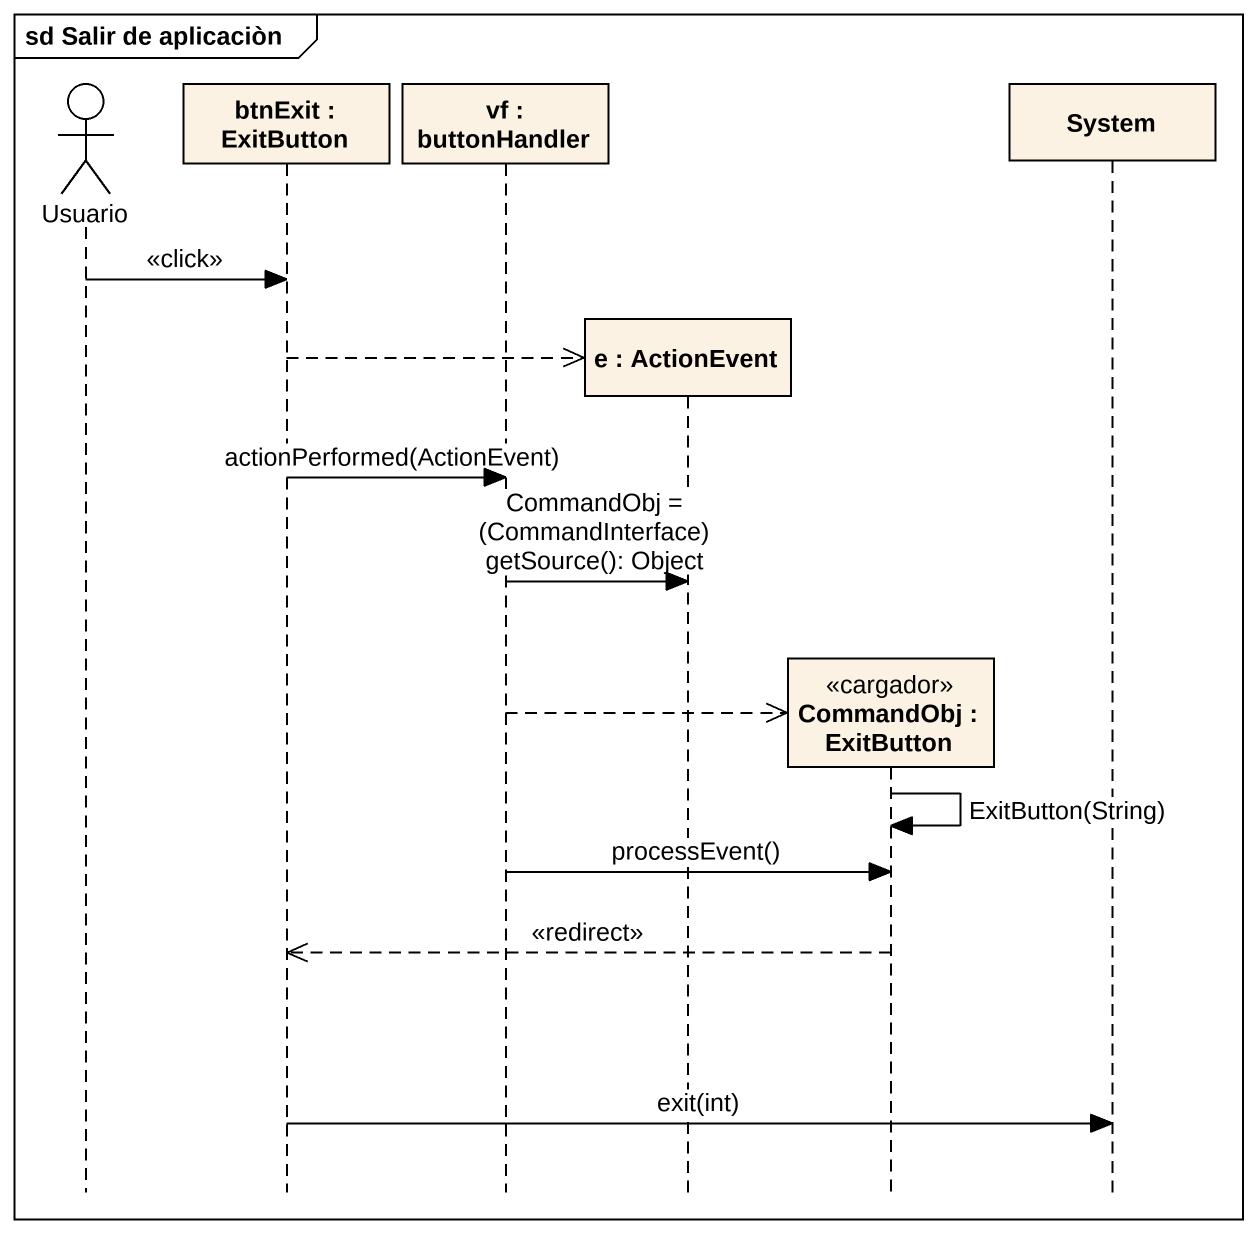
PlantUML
@startuml
mainframe sd Salir de aplicaciòn
hide footbox
actor Usuario
participant "btnExit : ExitButton" as btnExit
participant "vf : buttonHandler" as vf
participant "e : ActionEvent" as e
participant "CommandObj : ExitButton" as CommandObj <<cargador>>
participant System

Usuario -> btnExit : <<click>>
btnExit -->> e **
btnExit -> vf : actionPerformed(ActionEvent)
vf -> e : CommandObj = (CommandInterface) getSource(): Object
vf -->> CommandObj **
CommandObj -> CommandObj : ExitButton(String)
vf -> CommandObj : processEvent()
CommandObj -->> btnExit : <<redirect>>
btnExit -> System : exit(int)
@enduml
